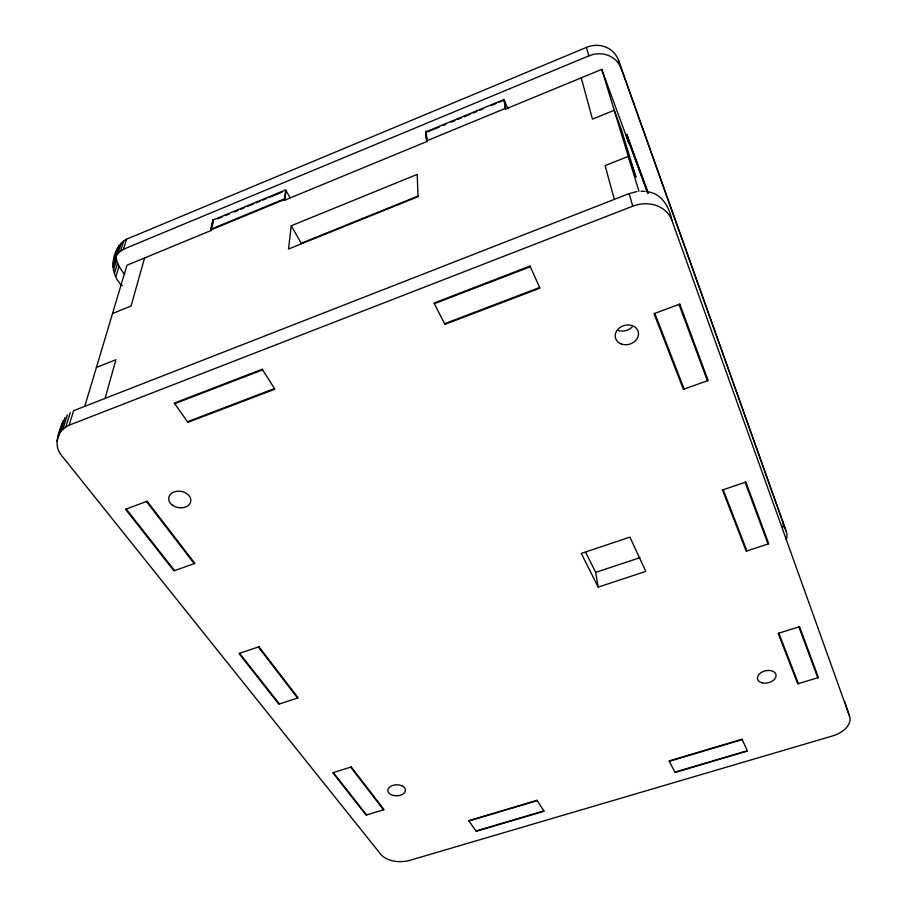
<?xml version="1.0" encoding="UTF-8"?>
<svg xmlns="http://www.w3.org/2000/svg" width="907" height="907" viewBox="0 0 907 907"><rect width="100%" height="100%" fill="white"/><g stroke="black" fill="none" stroke-linecap="round" stroke-linejoin="round"><path stroke-width="1.36" d="M122.309 285.75C108.126 273.551 110.983 248.461 126.538 239.21L586.398 47.413A25.634 23.718 -35.6 0 1 618.461 60.247L786.403 531.978A19.761 14.013 -16 0 1 786.244 539.393M124.622 274.402C119.486 267.848 114.101 259.595 116.629 250.865M291.26 225.764L288.494 249.028L417.968 196.728L417.243 174.393L291.26 225.764L301.249 243.257L418.388 195.923M507.897 108.761L503.986 99.509L426.131 131.753L426.846 141.537L284.73 200.152L285.988 190.504M285.66 189.937L284.401 199.574L211.127 229.811L213.236 219.936L285.66 189.937L290.081 197.783M844.53 701.519L849.564 716.19A22.947 14.229 -13.9 0 1 832.513 735.951L408.989 860.607C399.726 862.682 388.695 861.945 381.462 855.165L61.03 454.792C53.57 445.428 58.343 433.251 62.095 423.49M212.261 226.671L213.236 219.936M84.736 406.438L126.969 265.229L211.478 230.367L210.787 229.256L212.884 219.381M104.985 398.649L115.949 359.694L96.391 367.448M144.587 257.962L131.05 306.044L112.513 313.55M57.504 438.047C59.125 432.208 63.762 427.707 69.147 425.179L73.614 410.69L629.107 193.61L637.009 191.524M113.432 260.978L118.114 253.03L123.443 249.244L126.538 239.21M115.903 276.431L119.044 266.216M114.384 273.415L117.547 263.223M113.364 270.309L116.549 260.128M65.769 427.061L70.281 412.56M120.586 250.956L123.715 240.899M112.853 267.157L116.051 256.998M62.866 429.351L67.413 414.828M118.114 253.03L121.277 242.963M58.683 434.895L63.275 420.349M114.497 258.098L117.683 247.996M56.948 441.358L61.132 428.104M112.876 264.016L116.073 253.881M60.486 431.981L65.066 417.447M116.073 255.423L119.248 245.344M632.088 327.076C628.574 330.59 623.154 331.996 618.404 330.511M123.443 249.244L588.87 55.849A25.94 23.933 -34.4 0 1 621.306 68.773L786.403 531.978M217.453 218.882L222.623 216.739M225.208 215.673L229.086 214.063M234.255 211.921L238.144 210.311M240.729 209.245L244.607 207.635M247.192 206.569L253.654 203.894M256.239 202.817L260.128 201.218M262.713 200.141L266.59 198.542M269.175 197.465L282.111 192.114M427.707 131.821L439.385 126.991M443.274 125.381L445.87 124.304M451.062 122.162L454.951 120.54M457.547 119.475L461.436 117.865M464.033 116.788L470.518 114.101M473.114 113.024L477.003 111.414M479.599 110.337L483.499 108.727M491.277 105.507L496.469 103.353M499.065 102.287L502.954 100.677M210.787 229.256L284.072 199.007L284.73 200.152M503.986 99.509L505.38 108.398L426.551 140.925L425.848 131.152L426.846 141.537L426.131 131.753M505.38 108.398L505.653 109.021L601.76 69.374L629.027 143.76L629.696 143.499L626.85 134.383L626.193 134.655L629.027 143.76M69.147 425.179L632.769 206.184A31.45 27.063 -22 0 1 671.951 220.537L849.564 716.19M174.745 403.706L262.611 369.863M434.351 303.72L530.334 266.749M187.466 421.744L274.526 388.547M444.623 323.708L539.631 287.485M598.178 587.101L581.308 553.417L629.912 537.103L645.784 571.421L598.178 587.101L595.661 572.385L639.979 557.669M468.976 820.994L537.295 800.643M669.332 761.302L742.255 739.579M476.016 830.982L543.849 810.903M674.887 772.118L747.243 750.701M641.045 191.196L645.047 191.354M648.924 191.989C662.632 194.415 669.604 208.043 671.951 220.537M126.186 508.997L174.609 570.616M239.607 653.312L279.424 703.957M333.345 772.56L366.643 814.928M146.458 501.503L194.223 563.621M258.314 646.986L297.553 698.016M350.68 767.129L383.491 809.804M585.752 552.465L595.661 572.385M654.82 313.368L684.161 389.035M723.196 489.723L746.926 550.9M778.818 633.177L798.398 683.651M678.992 304.412L707.381 380.759M745.123 482.309L768.048 543.985M798.863 626.907L817.774 677.767M626.85 134.383L648.222 192.806M629.696 143.499L647.938 193.327M626.193 134.655L647.587 193.055M618.461 60.247L621.306 68.773M601.76 69.374L638.947 191.252M586.398 47.413L588.87 55.849M629.107 193.61L632.769 206.184M581.24 77.843L592.464 119.123L614.243 110.303L621.612 130.302L635.966 177.126L628.302 156.389L605.105 165.596L614.345 199.563M504.247 100.133L505.653 109.021M782.662 521.049A19.58 13.979 -16.1 0 1 782.514 528.452M262.202 369.24L174.325 403.093L187.885 422.333L274.912 389.171L262.202 369.24M530.017 266.046L434 303.04L444.952 324.366L539.937 288.177L530.017 266.046M147.138 501.254L125.517 509.246L173.963 570.843L194.869 563.394L147.138 501.254M679.808 304.117L654.015 313.663L683.39 389.307L708.152 380.487L679.808 304.117M258.937 646.77L238.995 653.516L278.812 704.149L298.154 697.823L258.937 646.77M745.86 482.07L722.471 489.973L746.223 551.127L768.751 543.758L745.86 482.07M351.258 766.948L332.767 772.741L366.088 815.098L384.058 809.634L351.258 766.948M799.532 626.692L778.161 633.381L797.752 683.844L818.42 677.563L799.532 626.692M537.08 800.291L468.738 820.665L476.243 831.311L544.064 811.243L537.08 800.291M742.085 739.205L669.139 760.939L675.069 772.481L747.413 751.075L742.085 739.205M401.801 785.7L399.76 785.054A8.832 5.533 -1.7 0 0 387.89 790.893A8.832 5.533 -1.7 0 0 401.053 795.02A8.832 5.533 -1.7 0 0 401.801 785.7M621.567 344.093A11.814 9.728 -15.9 0 0 638.494 333.311A11.814 9.728 -15.9 0 0 620.467 327.166A11.814 9.728 -15.9 0 0 621.567 344.093M762.005 682.824A9.478 6.156 -13.2 0 0 776.097 675.658A9.478 6.156 -13.2 0 0 762.197 671.962A9.478 6.156 -13.2 0 0 762.005 682.824M171.979 504.836A11.156 8.242 9.4 0 0 190.493 502.41A11.156 8.242 9.4 0 0 176.842 491.299A11.156 8.242 9.4 0 0 171.979 504.836"/></g></svg>
